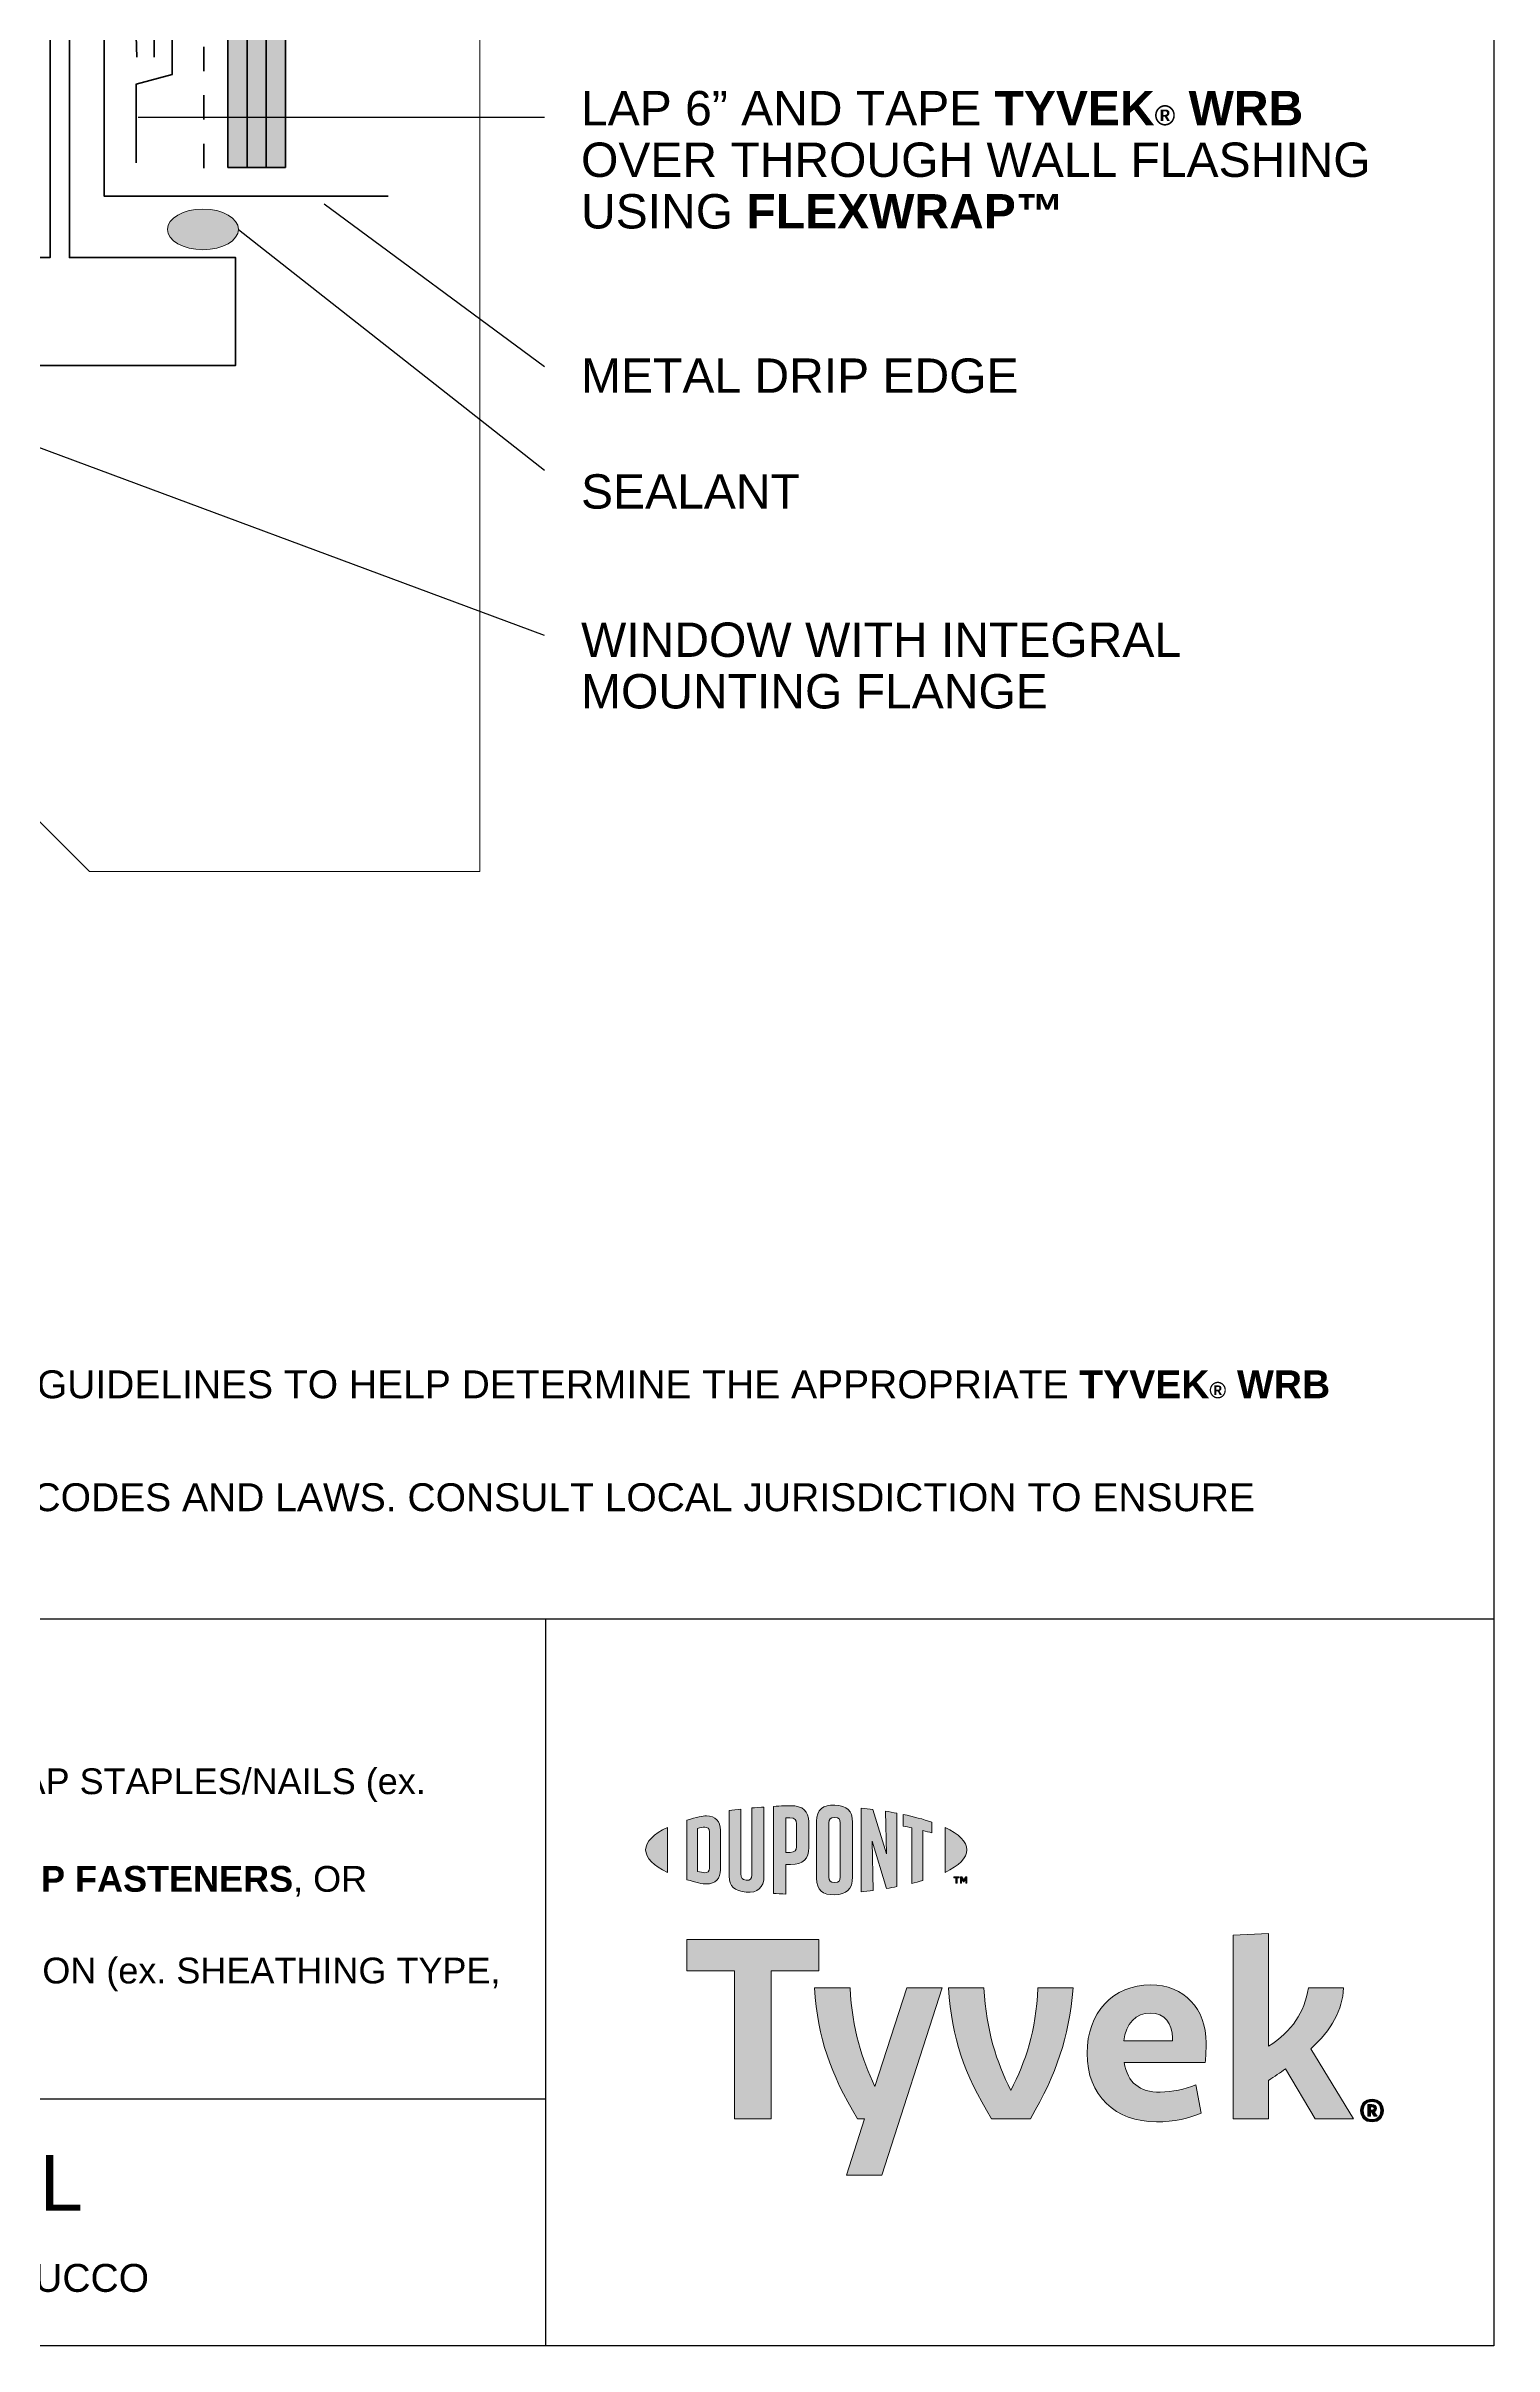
# Model space of a CAD drawing. Extents: x 26 to 585, y -763 to -29.
# Drawn here: x 346.8 to 585.4, y -762.8 to -383.6 of the extents above; entities that cross this region are included whole.
import ezdxf

# ---------------------------------------------------------------- set-up
doc = ezdxf.new("R2010")
doc.units = 0
doc.header["$MEASUREMENT"] = 0
doc.linetypes.add('AI-Linetype-0', pattern=[8, 4, -4])
for name, color, linetype, lineweight in [('background', 7, 'Continuous', 0), ('diagram', 7, 'Continuous', 0), ('lines and arrows', 7, 'Continuous', 0), ('text', 7, 'Continuous', 0)]:
    doc.layers.add(name, color=color, linetype=linetype, lineweight=lineweight)

# ---------------------------------------------------------------- blocks, each defined once
blk = doc.blocks.new('Block_1')
at = {"layer": 'background', "true_color": 0xe11b22, "transparency": 33554687}
h = blk.add_hatch(color=242, dxfattribs=at)
h.dxf.hatch_style = 2
edge = h.paths.add_edge_path()
edge.add_spline(control_points=[(463.1, -685.16), (463.1, -685.73), (462.91, -686.09), (462.2, -686), (461.5, -685.92), (461.32, -685.62), (461.32, -684.95), (461.32, -684.95), (461.32, -674.28), (461.32, -674.28), (460.85, -674.33), (459.82, -674.47), (459.38, -674.53), (459.38, -674.53), (459.38, -685.33), (459.38, -685.33), (459.38, -687.05), (460.22, -687.72), (462.2, -687.95), (464.01, -688.16), (465.12, -687.24), (465.12, -685.33), (465.12, -685.33), (465.12, -673.93), (465.12, -673.93), (464.74, -673.95), (463.5, -674.05), (463.1, -674.09), (463.1, -674.09), (463.1, -685.16), (463.1, -685.16)], knot_values=[0, 0, 0, 0, 1, 1, 1, 2, 2, 2, 3, 3, 3, 4, 4, 4, 5, 5, 5, 6, 6, 6, 7, 7, 7, 8, 8, 8, 9, 9, 9, 10, 10, 10, 10], degree=3, periodic=0)
h = blk.add_hatch(color=242, dxfattribs=at)
h.dxf.hatch_style = 2
edge = h.paths.add_edge_path()
edge.add_spline(control_points=[(470.46, -680.47), (470.46, -681.09), (470.24, -681.4), (469.42, -681.41), (469.42, -681.41), (468.72, -681.41), (468.72, -681.41), (468.72, -681.41), (468.72, -675.74), (468.72, -675.74), (469.03, -675.72), (469.2, -675.72), (469.39, -675.72), (470.27, -675.72), (470.46, -676.05), (470.46, -676.69), (470.46, -676.69), (470.46, -680.47), (470.46, -680.47)], knot_values=[0, 0, 0, 0, 1, 1, 1, 2, 2, 2, 3, 3, 3, 4, 4, 4, 5, 5, 5, 6, 6, 6, 6], degree=3, periodic=0)
edge = h.paths.add_edge_path()
edge.add_spline(control_points=[(469.51, -673.71), (469.15, -673.71), (467.87, -673.76), (466.7, -673.83), (466.7, -673.83), (466.7, -688.19), (466.7, -688.19), (467.1, -688.21), (468.15, -688.27), (468.72, -688.28), (468.72, -688.28), (468.72, -683.4), (468.72, -683.4), (468.72, -683.4), (469.51, -683.4), (469.51, -683.4), (471.62, -683.4), (472.5, -682.45), (472.5, -680.62), (472.5, -680.62), (472.5, -676.39), (472.5, -676.39), (472.5, -674.6), (471.51, -673.71), (469.51, -673.71)], knot_values=[0, 0, 0, 0, 1, 1, 1, 2, 2, 2, 3, 3, 3, 4, 4, 4, 5, 5, 5, 6, 6, 6, 7, 7, 7, 8, 8, 8, 8], degree=3, periodic=0)
h = blk.add_hatch(color=242, dxfattribs=at)
h.dxf.hatch_style = 2
edge = h.paths.add_edge_path()
edge.add_spline(control_points=[(477.67, -685.49), (477.67, -686.06), (477.48, -686.35), (476.77, -686.37), (476.03, -686.39), (475.83, -686.08), (475.83, -685.49), (475.83, -685.49), (475.83, -676.53), (475.83, -676.53), (475.83, -675.95), (476.03, -675.62), (476.77, -675.64), (477.48, -675.66), (477.67, -675.97), (477.67, -676.53), (477.67, -676.53), (477.67, -685.49), (477.67, -685.49)], knot_values=[0, 0, 0, 0, 1, 1, 1, 2, 2, 2, 3, 3, 3, 4, 4, 4, 5, 5, 5, 6, 6, 6, 6], degree=3, periodic=0)
edge = h.paths.add_edge_path()
edge.add_spline(control_points=[(476.77, -673.63), (474.89, -673.54), (473.78, -674.37), (473.78, -676.26), (473.78, -676.26), (473.78, -685.66), (473.78, -685.66), (473.78, -687.65), (474.79, -688.48), (476.77, -688.39), (478.7, -688.31), (479.71, -687.57), (479.71, -685.45), (479.71, -685.45), (479.71, -676.48), (479.71, -676.48), (479.71, -674.45), (478.8, -673.73), (476.77, -673.63)], knot_values=[0, 0, 0, 0, 1, 1, 1, 2, 2, 2, 3, 3, 3, 4, 4, 4, 5, 5, 5, 6, 6, 6, 6], degree=3, periodic=0)
h = blk.add_hatch(color=242, dxfattribs=at)
h.dxf.hatch_style = 2
edge = h.paths.add_edge_path()
edge.add_spline(control_points=[(485.31, -681.63), (485.31, -681.63), (483.07, -674.33), (483.07, -674.33), (482.46, -674.25), (481.73, -674.17), (481.16, -674.12), (481.16, -674.12), (481.16, -687.9), (481.16, -687.9), (481.56, -687.86), (482.57, -687.75), (483.1, -687.68), (483.1, -687.68), (482.94, -679.56), (482.94, -679.56), (482.94, -679.56), (485.31, -687.36), (485.31, -687.36), (485.81, -687.28), (486.55, -687.16), (487.03, -687.06), (487.03, -687.06), (487.03, -674.95), (487.03, -674.95), (486.53, -674.85), (485.61, -674.7), (485.17, -674.63), (485.17, -674.63), (485.31, -681.63), (485.31, -681.63)], knot_values=[0, 0, 0, 0, 1, 1, 1, 2, 2, 2, 3, 3, 3, 4, 4, 4, 5, 5, 5, 6, 6, 6, 7, 7, 7, 8, 8, 8, 9, 9, 9, 10, 10, 10, 10], degree=3, periodic=0)
h = blk.add_hatch(color=242, dxfattribs=at)
h.dxf.hatch_style = 2
edge = h.paths.add_edge_path()
edge.add_spline(control_points=[(445.62, -680.99), (445.62, -682.34), (446.93, -683.61), (449.23, -684.7), (449.23, -684.7), (449.23, -677.3), (449.23, -677.3), (446.93, -678.38), (445.62, -679.64), (445.62, -680.99)], knot_values=[0, 0, 0, 0, 1, 1, 1, 2, 2, 2, 3, 3, 3, 3], degree=3, periodic=0)
h = blk.add_hatch(color=242, dxfattribs=at)
h.dxf.hatch_style = 2
edge = h.paths.add_edge_path()
edge.add_spline(control_points=[(456.13, -684.01), (456.13, -684.58), (455.78, -684.77), (455.38, -684.77), (455.06, -684.77), (454.57, -684.65), (454.17, -684.54), (454.17, -684.54), (454.17, -677.47), (454.17, -677.47), (454.57, -677.36), (455.06, -677.25), (455.38, -677.25), (455.78, -677.25), (456.13, -677.44), (456.13, -678.01), (456.13, -678.01), (456.13, -684.01), (456.13, -684.01)], knot_values=[0, 0, 0, 0, 1, 1, 1, 2, 2, 2, 3, 3, 3, 4, 4, 4, 5, 5, 5, 6, 6, 6, 6], degree=3, periodic=0)
edge = h.paths.add_edge_path()
edge.add_spline(control_points=[(455.64, -675.4), (455, -675.4), (454.08, -675.59), (452.41, -676.11), (452.41, -676.11), (452.41, -685.91), (452.41, -685.91), (453.88, -686.36), (455, -686.62), (455.64, -686.62), (457.12, -686.62), (457.95, -685.71), (457.95, -684.26), (457.95, -684.26), (457.95, -677.75), (457.95, -677.75), (457.95, -676.3), (457.12, -675.4), (455.64, -675.4)], knot_values=[0, 0, 0, 0, 1, 1, 1, 2, 2, 2, 3, 3, 3, 4, 4, 4, 5, 5, 5, 6, 6, 6, 6], degree=3, periodic=0)
h = blk.add_hatch(color=242, dxfattribs=at)
h.dxf.hatch_style = 2
edge = h.paths.add_edge_path()
edge.add_spline(control_points=[(488.03, -677.07), (488.53, -677.16), (489.02, -677.26), (489.5, -677.36), (489.5, -677.36), (489.5, -686.53), (489.5, -686.53), (489.94, -686.43), (490.76, -686.21), (491.31, -686.05), (491.31, -686.05), (491.31, -677.8), (491.31, -677.8), (491.83, -677.93), (492.33, -678.07), (492.78, -678.2), (492.78, -678.2), (492.78, -676.43), (492.78, -676.43), (491.35, -675.93), (489.82, -675.53), (488.03, -675.15), (488.03, -675.15), (488.03, -677.07), (488.03, -677.07)], knot_values=[0, 0, 0, 0, 1, 1, 1, 2, 2, 2, 3, 3, 3, 4, 4, 4, 5, 5, 5, 6, 6, 6, 7, 7, 7, 8, 8, 8, 8], degree=3, periodic=0)
h = blk.add_hatch(color=242, dxfattribs=at)
h.dxf.hatch_style = 2
edge = h.paths.add_edge_path()
edge.add_spline(control_points=[(498.56, -680.99), (498.56, -682.35), (497.25, -683.61), (494.95, -684.7), (494.95, -684.7), (494.95, -677.3), (494.95, -677.3), (497.25, -678.38), (498.56, -679.64), (498.56, -680.99)], knot_values=[0, 0, 0, 0, 1, 1, 1, 2, 2, 2, 3, 3, 3, 3], degree=3, periodic=0)
h = blk.add_hatch(color=242, dxfattribs=at)
h.dxf.hatch_style = 2
edge = h.paths.add_edge_path()
edge.add_spline(control_points=[(497.49, -685.44), (497.49, -685.44), (497.71, -685.44), (497.71, -685.44), (497.71, -685.44), (498.03, -685.95), (498.03, -685.95), (498.03, -685.95), (498.35, -685.44), (498.35, -685.44), (498.35, -685.44), (498.56, -685.44), (498.56, -685.44), (498.56, -685.44), (498.56, -686.51), (498.56, -686.51), (498.56, -686.51), (498.37, -686.51), (498.37, -686.51), (498.37, -686.51), (498.37, -685.75), (498.37, -685.75), (498.37, -685.75), (498.04, -686.26), (498.04, -686.26), (498.04, -686.26), (498.02, -686.26), (498.02, -686.26), (498.02, -686.26), (497.69, -685.75), (497.69, -685.75), (497.69, -685.75), (497.69, -686.51), (497.69, -686.51), (497.69, -686.51), (497.49, -686.51), (497.49, -686.51), (497.49, -686.51), (497.49, -685.44), (497.49, -685.44)], knot_values=[0, 0, 0, 0, 1, 1, 1, 2, 2, 2, 3, 3, 3, 4, 4, 4, 5, 5, 5, 6, 6, 6, 7, 7, 7, 8, 8, 8, 9, 9, 9, 10, 10, 10, 11, 11, 11, 12, 12, 12, 13, 13, 13, 13], degree=3, periodic=0)
edge = h.paths.add_edge_path()
edge.add_spline(control_points=[(496.73, -685.63), (496.73, -685.63), (496.4, -685.63), (496.4, -685.63), (496.4, -685.63), (496.4, -685.44), (496.4, -685.44), (496.4, -685.44), (497.26, -685.44), (497.26, -685.44), (497.26, -685.44), (497.26, -685.63), (497.26, -685.63), (497.26, -685.63), (496.93, -685.63), (496.93, -685.63), (496.93, -685.63), (496.93, -686.51), (496.93, -686.51), (496.93, -686.51), (496.73, -686.51), (496.73, -686.51), (496.73, -686.51), (496.73, -685.63), (496.73, -685.63)], knot_values=[0, 0, 0, 0, 1, 1, 1, 2, 2, 2, 3, 3, 3, 4, 4, 4, 5, 5, 5, 6, 6, 6, 7, 7, 7, 8, 8, 8, 8], degree=3, periodic=0)
at = {"layer": 'background'}
for points, knots in [([(463.1, -685.16), (463.1, -685.73), (462.91, -686.09), (462.2, -686), (461.5, -685.92), (461.32, -685.62), (461.32, -684.95), (461.32, -684.95), (461.32, -674.28), (461.32, -674.28), (460.85, -674.33), (459.82, -674.47), (459.38, -674.53), (459.38, -674.53), (459.38, -685.33), (459.38, -685.33), (459.38, -687.05), (460.22, -687.72), (462.2, -687.95), (464.01, -688.16), (465.12, -687.24), (465.12, -685.33), (465.12, -685.33), (465.12, -673.93), (465.12, -673.93), (464.74, -673.95), (463.5, -674.05), (463.1, -674.09), (463.1, -674.09), (463.1, -685.16), (463.1, -685.16)], [0, 0, 0, 0, 1, 1, 1, 2, 2, 2, 3, 3, 3, 4, 4, 4, 5, 5, 5, 6, 6, 6, 7, 7, 7, 8, 8, 8, 9, 9, 9, 10, 10, 10, 10]), ([(469.51, -673.71), (469.15, -673.71), (467.87, -673.76), (466.7, -673.83), (466.7, -673.83), (466.7, -688.19), (466.7, -688.19), (467.1, -688.21), (468.15, -688.27), (468.72, -688.28), (468.72, -688.28), (468.72, -683.4), (468.72, -683.4), (468.72, -683.4), (469.51, -683.4), (469.51, -683.4), (471.62, -683.4), (472.5, -682.45), (472.5, -680.62), (472.5, -680.62), (472.5, -676.39), (472.5, -676.39), (472.5, -674.6), (471.51, -673.71), (469.51, -673.71)], [0, 0, 0, 0, 1, 1, 1, 2, 2, 2, 3, 3, 3, 4, 4, 4, 5, 5, 5, 6, 6, 6, 7, 7, 7, 8, 8, 8, 8]), ([(476.77, -673.63), (474.89, -673.54), (473.78, -674.37), (473.78, -676.26), (473.78, -676.26), (473.78, -685.66), (473.78, -685.66), (473.78, -687.65), (474.79, -688.48), (476.77, -688.39), (478.7, -688.31), (479.71, -687.57), (479.71, -685.45), (479.71, -685.45), (479.71, -676.48), (479.71, -676.48), (479.71, -674.45), (478.8, -673.73), (476.77, -673.63)], [0, 0, 0, 0, 1, 1, 1, 2, 2, 2, 3, 3, 3, 4, 4, 4, 5, 5, 5, 6, 6, 6, 6]), ([(485.31, -681.63), (485.31, -681.63), (483.07, -674.33), (483.07, -674.33), (482.46, -674.25), (481.73, -674.17), (481.16, -674.12), (481.16, -674.12), (481.16, -687.9), (481.16, -687.9), (481.56, -687.86), (482.57, -687.75), (483.1, -687.68), (483.1, -687.68), (482.94, -679.56), (482.94, -679.56), (482.94, -679.56), (485.31, -687.36), (485.31, -687.36), (485.81, -687.28), (486.55, -687.16), (487.03, -687.06), (487.03, -687.06), (487.03, -674.95), (487.03, -674.95), (486.53, -674.85), (485.61, -674.7), (485.17, -674.63), (485.17, -674.63), (485.31, -681.63), (485.31, -681.63)], [0, 0, 0, 0, 1, 1, 1, 2, 2, 2, 3, 3, 3, 4, 4, 4, 5, 5, 5, 6, 6, 6, 7, 7, 7, 8, 8, 8, 9, 9, 9, 10, 10, 10, 10]), ([(445.62, -680.99), (445.62, -682.34), (446.93, -683.61), (449.23, -684.7), (449.23, -684.7), (449.23, -677.3), (449.23, -677.3), (446.93, -678.38), (445.62, -679.64), (445.62, -680.99)], [0, 0, 0, 0, 1, 1, 1, 2, 2, 2, 3, 3, 3, 3]), ([(455.64, -675.4), (455, -675.4), (454.08, -675.59), (452.41, -676.11), (452.41, -676.11), (452.41, -685.91), (452.41, -685.91), (453.88, -686.36), (455, -686.62), (455.64, -686.62), (457.12, -686.62), (457.95, -685.71), (457.95, -684.26), (457.95, -684.26), (457.95, -677.75), (457.95, -677.75), (457.95, -676.3), (457.12, -675.4), (455.64, -675.4)], [0, 0, 0, 0, 1, 1, 1, 2, 2, 2, 3, 3, 3, 4, 4, 4, 5, 5, 5, 6, 6, 6, 6]), ([(456.13, -684.01), (456.13, -684.58), (455.78, -684.77), (455.38, -684.77), (455.06, -684.77), (454.57, -684.65), (454.17, -684.54), (454.17, -684.54), (454.17, -677.47), (454.17, -677.47), (454.57, -677.36), (455.06, -677.25), (455.38, -677.25), (455.78, -677.25), (456.13, -677.44), (456.13, -678.01), (456.13, -678.01), (456.13, -684.01), (456.13, -684.01)], [0, 0, 0, 0, 1, 1, 1, 2, 2, 2, 3, 3, 3, 4, 4, 4, 5, 5, 5, 6, 6, 6, 6]), ([(470.46, -680.47), (470.46, -681.09), (470.24, -681.4), (469.42, -681.41), (469.42, -681.41), (468.72, -681.41), (468.72, -681.41), (468.72, -681.41), (468.72, -675.74), (468.72, -675.74), (469.03, -675.72), (469.2, -675.72), (469.39, -675.72), (470.27, -675.72), (470.46, -676.05), (470.46, -676.69), (470.46, -676.69), (470.46, -680.47), (470.46, -680.47)], [0, 0, 0, 0, 1, 1, 1, 2, 2, 2, 3, 3, 3, 4, 4, 4, 5, 5, 5, 6, 6, 6, 6]), ([(477.67, -685.49), (477.67, -686.06), (477.48, -686.35), (476.77, -686.37), (476.03, -686.39), (475.83, -686.08), (475.83, -685.49), (475.83, -685.49), (475.83, -676.53), (475.83, -676.53), (475.83, -675.95), (476.03, -675.62), (476.77, -675.64), (477.48, -675.66), (477.67, -675.97), (477.67, -676.53), (477.67, -676.53), (477.67, -685.49), (477.67, -685.49)], [0, 0, 0, 0, 1, 1, 1, 2, 2, 2, 3, 3, 3, 4, 4, 4, 5, 5, 5, 6, 6, 6, 6]), ([(488.03, -677.07), (488.53, -677.16), (489.02, -677.26), (489.5, -677.36), (489.5, -677.36), (489.5, -686.53), (489.5, -686.53), (489.94, -686.43), (490.76, -686.21), (491.31, -686.05), (491.31, -686.05), (491.31, -677.8), (491.31, -677.8), (491.83, -677.93), (492.33, -678.07), (492.78, -678.2), (492.78, -678.2), (492.78, -676.43), (492.78, -676.43), (491.35, -675.93), (489.82, -675.53), (488.03, -675.15), (488.03, -675.15), (488.03, -677.07), (488.03, -677.07)], [0, 0, 0, 0, 1, 1, 1, 2, 2, 2, 3, 3, 3, 4, 4, 4, 5, 5, 5, 6, 6, 6, 7, 7, 7, 8, 8, 8, 8]), ([(498.56, -680.99), (498.56, -682.35), (497.25, -683.61), (494.95, -684.7), (494.95, -684.7), (494.95, -677.3), (494.95, -677.3), (497.25, -678.38), (498.56, -679.64), (498.56, -680.99)], [0, 0, 0, 0, 1, 1, 1, 2, 2, 2, 3, 3, 3, 3]), ([(496.73, -685.63), (496.73, -685.63), (496.4, -685.63), (496.4, -685.63), (496.4, -685.63), (496.4, -685.44), (496.4, -685.44), (496.4, -685.44), (497.26, -685.44), (497.26, -685.44), (497.26, -685.44), (497.26, -685.63), (497.26, -685.63), (497.26, -685.63), (496.93, -685.63), (496.93, -685.63), (496.93, -685.63), (496.93, -686.51), (496.93, -686.51), (496.93, -686.51), (496.73, -686.51), (496.73, -686.51), (496.73, -686.51), (496.73, -685.63), (496.73, -685.63)], [0, 0, 0, 0, 1, 1, 1, 2, 2, 2, 3, 3, 3, 4, 4, 4, 5, 5, 5, 6, 6, 6, 7, 7, 7, 8, 8, 8, 8]), ([(497.49, -685.44), (497.49, -685.44), (497.71, -685.44), (497.71, -685.44), (497.71, -685.44), (498.03, -685.95), (498.03, -685.95), (498.03, -685.95), (498.35, -685.44), (498.35, -685.44), (498.35, -685.44), (498.56, -685.44), (498.56, -685.44), (498.56, -685.44), (498.56, -686.51), (498.56, -686.51), (498.56, -686.51), (498.37, -686.51), (498.37, -686.51), (498.37, -686.51), (498.37, -685.75), (498.37, -685.75), (498.37, -685.75), (498.04, -686.26), (498.04, -686.26), (498.04, -686.26), (498.02, -686.26), (498.02, -686.26), (498.02, -686.26), (497.69, -685.75), (497.69, -685.75), (497.69, -685.75), (497.69, -686.51), (497.69, -686.51), (497.69, -686.51), (497.49, -686.51), (497.49, -686.51), (497.49, -686.51), (497.49, -685.44), (497.49, -685.44)], [0, 0, 0, 0, 1, 1, 1, 2, 2, 2, 3, 3, 3, 4, 4, 4, 5, 5, 5, 6, 6, 6, 7, 7, 7, 8, 8, 8, 9, 9, 9, 10, 10, 10, 11, 11, 11, 12, 12, 12, 13, 13, 13, 13])]:
    blk.add_open_spline(points, degree=3, knots=knots, dxfattribs=at)
blk = doc.blocks.new('Block_5')
at = {"layer": 'background', "true_color": 0x17477e, "transparency": 33554687}
h = blk.add_hatch(color=156, dxfattribs=at)
h.dxf.hatch_style = 2
h.paths.add_polyline_path([(474.14, -695.78), (452.41, -695.78), (452.41, -700.93), (460.25, -700.93), (460.25, -725.32), (466.29, -725.32), (466.29, -700.93), (474.14, -700.93)])
h = blk.add_hatch(color=156, dxfattribs=at)
h.dxf.hatch_style = 2
edge = h.paths.add_edge_path()
edge.add_spline(control_points=[(555.25, -713.8), (555.25, -713.8), (562.26, -725.32), (562.26, -725.32), (562.26, -725.32), (555.93, -725.32), (555.93, -725.32), (555.93, -725.32), (551.08, -717.09), (551.08, -717.09), (550.19, -717.73), (549.26, -718.36), (548.25, -718.99), (548.25, -718.99), (548.25, -725.32), (548.25, -725.32), (548.25, -725.32), (542.42, -725.32), (542.42, -725.32), (542.42, -725.32), (542.42, -695.06), (542.42, -695.06), (542.42, -695.06), (548.25, -694.77), (548.25, -694.77), (548.25, -694.77), (548.25, -713.38), (548.25, -713.38), (552.21, -710.81), (554.16, -707.85), (554.83, -703.76), (554.83, -703.76), (560.61, -703.76), (560.61, -703.76), (560.49, -707.39), (558.63, -710.64), (555.25, -713.8)], knot_values=[0, 0, 0, 0, 1, 1, 1, 2, 2, 2, 3, 3, 3, 4, 4, 4, 5, 5, 5, 6, 6, 6, 7, 7, 7, 8, 8, 8, 9, 9, 9, 10, 10, 10, 11, 11, 11, 12, 12, 12, 12], degree=3, periodic=0)
h = blk.add_hatch(color=156, dxfattribs=at)
h.dxf.hatch_style = 2
edge = h.paths.add_edge_path()
edge.add_spline(control_points=[(510.27, -703.76), (509.89, -710.97), (508.28, -715.87), (505.79, -720.64), (503.39, -715.87), (501.83, -710.97), (501.36, -703.76), (501.36, -703.76), (495.5, -703.76), (495.5, -703.76), (496.13, -712.24), (498.03, -717.68), (502.59, -725.32), (502.59, -725.32), (509.04, -725.32), (509.04, -725.32), (513.43, -717.68), (515.25, -712.24), (516.09, -703.76), (516.09, -703.76), (510.27, -703.76), (510.27, -703.76)], knot_values=[0, 0, 0, 0, 1, 1, 1, 2, 2, 2, 3, 3, 3, 4, 4, 4, 5, 5, 5, 6, 6, 6, 7, 7, 7, 7], degree=3, periodic=0)
h = blk.add_hatch(color=156, dxfattribs=at)
h.dxf.hatch_style = 2
edge = h.paths.add_edge_path()
edge.add_spline(control_points=[(524.4, -712.49), (524.4, -712.49), (532.42, -712.49), (532.42, -712.49), (532.42, -712.49), (532.42, -711.99), (532.42, -711.99), (532.42, -709.62), (531.16, -707.89), (528.83, -707.89), (526.39, -707.89), (524.78, -709.62), (524.4, -712.49)], knot_values=[0, 0, 0, 0, 1, 1, 1, 2, 2, 2, 3, 3, 3, 4, 4, 4, 4], degree=3, periodic=0)
edge = h.paths.add_edge_path()
edge.add_spline(control_points=[(537.19, -724.39), (535.33, -725.24), (532.59, -725.83), (529.81, -725.83), (523.01, -725.83), (518.37, -721.52), (518.37, -714.52), (518.37, -707.81), (522.63, -703.25), (528.83, -703.25), (534.36, -703.25), (537.99, -707.18), (537.99, -712.83), (537.99, -714.1), (537.91, -715.19), (537.82, -716.04), (537.82, -716.04), (524.49, -716.04), (524.49, -716.04), (525.04, -719.41), (527.02, -720.93), (530.4, -720.93), (532.46, -720.93), (534.45, -720.47), (536.26, -719.71), (536.26, -719.71), (537.19, -724.39), (537.19, -724.39)], knot_values=[0, 0, 0, 0, 1, 1, 1, 2, 2, 2, 3, 3, 3, 4, 4, 4, 5, 5, 5, 6, 6, 6, 7, 7, 7, 8, 8, 8, 9, 9, 9, 9], degree=3, periodic=0)
at = {"layer": 'background'}
blk.add_lwpolyline([(474.14, -695.78), (452.41, -695.78), (452.41, -700.93), (460.25, -700.93), (460.25, -725.32), (466.29, -725.32), (466.29, -700.93), (474.14, -700.93)], close=True, dxfattribs=at)
for points, knots in [([(555.25, -713.8), (555.25, -713.8), (562.26, -725.32), (562.26, -725.32), (562.26, -725.32), (555.93, -725.32), (555.93, -725.32), (555.93, -725.32), (551.08, -717.09), (551.08, -717.09), (550.19, -717.73), (549.26, -718.36), (548.25, -718.99), (548.25, -718.99), (548.25, -725.32), (548.25, -725.32), (548.25, -725.32), (542.42, -725.32), (542.42, -725.32), (542.42, -725.32), (542.42, -695.06), (542.42, -695.06), (542.42, -695.06), (548.25, -694.77), (548.25, -694.77), (548.25, -694.77), (548.25, -713.38), (548.25, -713.38), (552.21, -710.81), (554.16, -707.85), (554.83, -703.76), (554.83, -703.76), (560.61, -703.76), (560.61, -703.76), (560.49, -707.39), (558.63, -710.64), (555.25, -713.8)], [0, 0, 0, 0, 1, 1, 1, 2, 2, 2, 3, 3, 3, 4, 4, 4, 5, 5, 5, 6, 6, 6, 7, 7, 7, 8, 8, 8, 9, 9, 9, 10, 10, 10, 11, 11, 11, 12, 12, 12, 12]), ([(510.27, -703.76), (509.89, -710.97), (508.28, -715.87), (505.79, -720.64), (503.39, -715.87), (501.83, -710.97), (501.36, -703.76), (501.36, -703.76), (495.5, -703.76), (495.5, -703.76), (496.13, -712.24), (498.03, -717.68), (502.59, -725.32), (502.59, -725.32), (509.04, -725.32), (509.04, -725.32), (513.43, -717.68), (515.25, -712.24), (516.09, -703.76), (516.09, -703.76), (510.27, -703.76), (510.27, -703.76)], [0, 0, 0, 0, 1, 1, 1, 2, 2, 2, 3, 3, 3, 4, 4, 4, 5, 5, 5, 6, 6, 6, 7, 7, 7, 7]), ([(537.19, -724.39), (535.33, -725.24), (532.59, -725.83), (529.81, -725.83), (523.01, -725.83), (518.37, -721.52), (518.37, -714.52), (518.37, -707.81), (522.63, -703.25), (528.83, -703.25), (534.36, -703.25), (537.99, -707.18), (537.99, -712.83), (537.99, -714.1), (537.91, -715.19), (537.82, -716.04), (537.82, -716.04), (524.49, -716.04), (524.49, -716.04), (525.04, -719.41), (527.02, -720.93), (530.4, -720.93), (532.46, -720.93), (534.45, -720.47), (536.26, -719.71), (536.26, -719.71), (537.19, -724.39), (537.19, -724.39)], [0, 0, 0, 0, 1, 1, 1, 2, 2, 2, 3, 3, 3, 4, 4, 4, 5, 5, 5, 6, 6, 6, 7, 7, 7, 8, 8, 8, 9, 9, 9, 9]), ([(524.4, -712.49), (524.4, -712.49), (532.42, -712.49), (532.42, -712.49), (532.42, -712.49), (532.42, -711.99), (532.42, -711.99), (532.42, -709.62), (531.16, -707.89), (528.83, -707.89), (526.39, -707.89), (524.78, -709.62), (524.4, -712.49)], [0, 0, 0, 0, 1, 1, 1, 2, 2, 2, 3, 3, 3, 4, 4, 4, 4])]:
    blk.add_open_spline(points, degree=3, knots=knots, dxfattribs=at)
blk = doc.blocks.new('Block_4')
at = {"layer": 'background', "true_color": 0x17477e, "transparency": 33554687}
h = blk.add_hatch(color=156, dxfattribs=at)
h.dxf.hatch_style = 2
edge = h.paths.add_edge_path()
edge.add_spline(control_points=[(488.64, -703.76), (488.64, -703.76), (483.41, -719.99), (483.41, -719.99), (481.19, -715.42), (479.74, -710.65), (479.3, -703.76), (479.3, -703.76), (473.43, -703.76), (473.43, -703.76), (474.07, -712.24), (475.97, -717.68), (480.52, -725.32), (480.52, -725.32), (481.7, -725.32), (481.7, -725.32), (481.7, -725.32), (478.71, -734.6), (478.71, -734.6), (478.71, -734.6), (484.53, -734.6), (484.53, -734.6), (484.53, -734.6), (494.46, -703.76), (494.46, -703.76), (494.46, -703.76), (488.64, -703.76), (488.64, -703.76)], knot_values=[0, 0, 0, 0, 1, 1, 1, 2, 2, 2, 3, 3, 3, 4, 4, 4, 5, 5, 5, 6, 6, 6, 7, 7, 7, 8, 8, 8, 9, 9, 9, 9], degree=3, periodic=0)
at = {"layer": 'background'}
blk.add_open_spline([(488.64, -703.76), (488.64, -703.76), (483.41, -719.99), (483.41, -719.99), (481.19, -715.42), (479.74, -710.65), (479.3, -703.76), (479.3, -703.76), (473.43, -703.76), (473.43, -703.76), (474.07, -712.24), (475.97, -717.68), (480.52, -725.32), (480.52, -725.32), (481.7, -725.32), (481.7, -725.32), (481.7, -725.32), (478.71, -734.6), (478.71, -734.6), (478.71, -734.6), (484.53, -734.6), (484.53, -734.6), (484.53, -734.6), (494.46, -703.76), (494.46, -703.76), (494.46, -703.76), (488.64, -703.76), (488.64, -703.76)], degree=3, knots=[0, 0, 0, 0, 1, 1, 1, 2, 2, 2, 3, 3, 3, 4, 4, 4, 5, 5, 5, 6, 6, 6, 7, 7, 7, 8, 8, 8, 9, 9, 9, 9], dxfattribs=at)
blk.add_blockref('Block_5', (0, 0), dxfattribs=at)
blk = doc.blocks.new('Block_6')
at = {"layer": 'background', "true_color": 0x17477e, "transparency": 33554687}
h = blk.add_hatch(color=156, dxfattribs=at)
h.dxf.hatch_style = 2
edge = h.paths.add_edge_path()
edge.add_spline(control_points=[(565.05, -723.33), (565.05, -723.33), (565.05, -723.89), (565.05, -723.89), (565.05, -723.89), (565.29, -723.89), (565.29, -723.89), (565.53, -723.89), (565.65, -723.82), (565.65, -723.61), (565.65, -723.4), (565.53, -723.33), (565.29, -723.33), (565.29, -723.33), (565.05, -723.33), (565.05, -723.33)], knot_values=[0, 0, 0, 0, 1, 1, 1, 2, 2, 2, 3, 3, 3, 4, 4, 4, 5, 5, 5, 5], degree=3, periodic=0)
edge = h.paths.add_edge_path()
edge.add_spline(control_points=[(564.64, -722.98), (564.64, -722.98), (565.29, -722.98), (565.29, -722.98), (565.8, -722.98), (566.05, -723.22), (566.05, -723.61), (566.05, -723.88), (565.93, -724.07), (565.68, -724.17), (565.81, -724.41), (565.97, -724.64), (566.18, -724.89), (566.18, -724.89), (565.69, -724.89), (565.69, -724.89), (565.51, -724.67), (565.38, -724.46), (565.27, -724.23), (565.27, -724.23), (565.05, -724.23), (565.05, -724.23), (565.05, -724.23), (565.05, -724.89), (565.05, -724.89), (565.05, -724.89), (564.64, -724.89), (564.64, -724.89), (564.64, -724.89), (564.64, -722.98), (564.64, -722.98)], knot_values=[0, 0, 0, 0, 1, 1, 1, 2, 2, 2, 3, 3, 3, 4, 4, 4, 5, 5, 5, 6, 6, 6, 7, 7, 7, 8, 8, 8, 9, 9, 9, 10, 10, 10, 10], degree=3, periodic=0)
edge = h.paths.add_edge_path()
edge.add_spline(control_points=[(565.32, -722.49), (564.4, -722.49), (563.88, -723.02), (563.88, -723.97), (563.88, -724.93), (564.4, -725.45), (565.32, -725.45), (566.23, -725.45), (566.76, -724.93), (566.76, -723.97), (566.76, -723.02), (566.23, -722.49), (565.32, -722.49)], knot_values=[0, 0, 0, 0, 1, 1, 1, 2, 2, 2, 3, 3, 3, 4, 4, 4, 4], degree=3, periodic=0)
edge = h.paths.add_edge_path()
edge.add_spline(control_points=[(565.32, -722.11), (566.45, -722.11), (567.2, -722.83), (567.2, -723.97), (567.2, -725.11), (566.44, -725.83), (565.32, -725.83), (564.17, -725.83), (563.44, -725.11), (563.44, -723.97), (563.44, -722.83), (564.18, -722.11), (565.32, -722.11)], knot_values=[0, 0, 0, 0, 1, 1, 1, 2, 2, 2, 3, 3, 3, 4, 4, 4, 4], degree=3, periodic=0)
at = {"layer": 'background'}
for points, knots in [([(565.32, -722.11), (566.45, -722.11), (567.2, -722.83), (567.2, -723.97), (567.2, -725.11), (566.44, -725.83), (565.32, -725.83), (564.17, -725.83), (563.44, -725.11), (563.44, -723.97), (563.44, -722.83), (564.18, -722.11), (565.32, -722.11)], [0, 0, 0, 0, 1, 1, 1, 2, 2, 2, 3, 3, 3, 4, 4, 4, 4]), ([(565.32, -722.49), (564.4, -722.49), (563.88, -723.02), (563.88, -723.97), (563.88, -724.93), (564.4, -725.45), (565.32, -725.45), (566.23, -725.45), (566.76, -724.93), (566.76, -723.97), (566.76, -723.02), (566.23, -722.49), (565.32, -722.49)], [0, 0, 0, 0, 1, 1, 1, 2, 2, 2, 3, 3, 3, 4, 4, 4, 4]), ([(564.64, -722.98), (564.64, -722.98), (565.29, -722.98), (565.29, -722.98), (565.8, -722.98), (566.05, -723.22), (566.05, -723.61), (566.05, -723.88), (565.93, -724.07), (565.68, -724.17), (565.81, -724.41), (565.97, -724.64), (566.18, -724.89), (566.18, -724.89), (565.69, -724.89), (565.69, -724.89), (565.51, -724.67), (565.38, -724.46), (565.27, -724.23), (565.27, -724.23), (565.05, -724.23), (565.05, -724.23), (565.05, -724.23), (565.05, -724.89), (565.05, -724.89), (565.05, -724.89), (564.64, -724.89), (564.64, -724.89), (564.64, -724.89), (564.64, -722.98), (564.64, -722.98)], [0, 0, 0, 0, 1, 1, 1, 2, 2, 2, 3, 3, 3, 4, 4, 4, 5, 5, 5, 6, 6, 6, 7, 7, 7, 8, 8, 8, 9, 9, 9, 10, 10, 10, 10]), ([(565.05, -723.33), (565.05, -723.33), (565.05, -723.89), (565.05, -723.89), (565.05, -723.89), (565.29, -723.89), (565.29, -723.89), (565.53, -723.89), (565.65, -723.82), (565.65, -723.61), (565.65, -723.4), (565.53, -723.33), (565.29, -723.33), (565.29, -723.33), (565.05, -723.33), (565.05, -723.33)], [0, 0, 0, 0, 1, 1, 1, 2, 2, 2, 3, 3, 3, 4, 4, 4, 5, 5, 5, 5])]:
    blk.add_open_spline(points, degree=3, knots=knots, dxfattribs=at)
blk = doc.blocks.new('Block_3')
at = {"layer": 'background'}
for name in ['Block_4', 'Block_6']:
    blk.add_blockref(name, (0, 0), dxfattribs=at)
blk = doc.blocks.new('Block_2')
at = {"layer": 'background'}
blk.add_blockref('Block_3', (0, 0), dxfattribs=at)
blk = doc.blocks.new('Block_0')
at = {"layer": 'background'}
for name in ['Block_1', 'Block_2']:
    blk.add_blockref(name, (0, 0), dxfattribs=at)
blk = doc.blocks.new('Block_7')
at = {"layer": 'background', "color": 250, "lineweight": 25, "true_color": 0x231f20}
for p, q in [((26.46, -642.9), (585.42, -642.9)), ((429.12, -642.9), (429.12, -762.78)), ((26.46, -722.04), (429.12, -722.04))]:
    blk.add_line(p, q, dxfattribs=at)
blk.add_lwpolyline([(585.42, -762.78), (26.46, -762.78), (26.46, -29.1), (585.42, -29.1)], close=True, dxfattribs=at)
blk = doc.blocks.new('Block_9')
at = {"layer": 'diagram', "color": 250, "lineweight": 35, "true_color": 0x231f20}
blk.add_lwpolyline([(209.09, -432.95), (282.39, -432.95), (282.39, -441.31), (292.65, -441.31), (292.65, -454.22), (307.08, -454.22), (307.08, -436.29), (378.05, -436.29), (378.05, -418.52), (350.65, -418.52), (350.65, -378.51), (347.46, -378.51), (347.46, -418.52), (209.09, -418.52)], close=True, dxfattribs=at)
at = {"layer": 'diagram', "color": 18, "lineweight": 25, "true_color": 0x000000}
blk.add_lwpolyline([(209.61, -418.52)], dxfattribs=at)
blk = doc.blocks.new('Block_8')
at = {"layer": 'diagram', "true_color": 0xa97c50, "transparency": 33554687}
h = blk.add_hatch(color=45, dxfattribs=at)
h.dxf.hatch_style = 2
h.paths.add_polyline_path([(379.94, -403.66), (379.94, -78.57), (376.77, -78.57), (376.77, -403.66)])
at = {"layer": 'diagram', "true_color": 0xa7a9ac, "transparency": 33554687}
h = blk.add_hatch(color=253, dxfattribs=at)
h.dxf.hatch_style = 2
h.paths.add_polyline_path([(383.1, -403.66), (383.1, -78.57), (379.94, -78.57), (379.94, -403.66)])
at = {"layer": 'diagram', "true_color": 0x7a91a5, "transparency": 33554687}
h = blk.add_hatch(color=252, dxfattribs=at)
h.dxf.hatch_style = 2
h.paths.add_polyline_path([(386.27, -403.66), (386.27, -78.57), (383.1, -78.57), (383.1, -403.66)])
at = {"layer": 'diagram', "true_color": 0xfaaf43, "transparency": 33554687}
h = blk.add_hatch(color=43, dxfattribs=at)
h.dxf.hatch_style = 2
edge = h.paths.add_edge_path()
edge.add_ellipse((372.66, -413.87), major_axis=(5.85, 0), ratio=0.572917, start_angle=0, end_angle=360)
at = {"layer": 'diagram', "color": 250, "linetype": 'AI-Linetype-0', "lineweight": 70, "true_color": 0x231f20}
blk.add_line((372.81, -79.77), (372.81, -404.85), dxfattribs=at)
at = {"layer": 'diagram', "color": 250, "lineweight": 35, "true_color": 0x231f20}
for points in [[(379.94, -403.66), (379.94, -78.57), (376.77, -78.57), (376.77, -403.66)], [(383.1, -403.66), (383.1, -78.57), (379.94, -78.57), (379.94, -403.66)], [(386.27, -403.66), (386.27, -78.57), (383.1, -78.57), (383.1, -403.66)]]:
    blk.add_lwpolyline(points, close=True, dxfattribs=at)
at = {"layer": 'diagram', "color": 165, "lineweight": 70, "true_color": 0x405ba8}
blk.add_lwpolyline([(350.49, -117.44), (351.08, -368.55), (364.6, -374.75), (364.6, -385.5)], dxfattribs=at)
at = {"layer": 'diagram'}
blk.add_lwpolyline([(418.31, -519.73), (353.98, -519.73), (340.34, -506.09), (310.71, -533.81), (297.53, -519.73), (185.21, -519.73), (185.21, -132.45), (297.53, -132.45), (310.71, -146.53), (340.34, -118.81), (353.98, -132.45), (418.31, -132.45)], close=True, dxfattribs=at)
at = {"layer": 'diagram', "color": 143, "lineweight": 70, "true_color": 0x40bbec}
blk.add_lwpolyline([(347.82, -361.29), (348.08, -371.04), (361.48, -376.86), (361.74, -385.49)], dxfattribs=at)
at = {"layer": 'diagram', "color": 240, "lineweight": 70, "true_color": 0xef3742}
blk.add_lwpolyline([(367.61, -378.41), (367.61, -388.31), (361.66, -389.92), (361.66, -402.88)], dxfattribs=at)
at = {"layer": 'diagram', "color": 7, "lineweight": 70, "true_color": 0xffffff}
blk.add_lwpolyline([(356.38, -379.86), (356.38, -408.39), (403.2, -408.39)], dxfattribs=at)
at = {"layer": 'diagram', "color": 250, "lineweight": 140, "true_color": 0x231f20}
blk.add_lwpolyline([(356.38, -380.61), (356.38, -408.39), (402.45, -408.39)], dxfattribs=at)
at = {"layer": 'diagram'}
blk.add_ellipse((372.66, -413.87), major_axis=(5.85, 0), ratio=0.572917, dxfattribs=at)
blk.add_blockref('Block_9', (0, 0), dxfattribs=at)

msp = doc.modelspace()

# ---------------------------------------------------------------- linework, layer by layer
at = {"layer": 'diagram', "color": 18, "lineweight": 18, "true_color": 0x000000}
msp.add_lwpolyline([(185.21, -519.73), (297.53, -519.73), (310.71, -533.81), (340.34, -506.09), (353.98, -519.73), (418.31, -519.73)], dxfattribs=at)
at = {"layer": 'lines and arrows', "color": 250, "lineweight": 25, "true_color": 0x231f20}
for p, q in [((361.98, -395.39), (428.96, -395.39)), ((392.65, -409.66), (428.96, -436.48)), ((378.51, -413.87), (428.96, -453.56)), ((428.96, -480.84), (321.67, -440.93))]:
    msp.add_line(p, q, dxfattribs=at)

# ---------------------------------------------------------------- block references
at = {"layer": 'background'}
for name in ['Block_7', 'Block_0']:
    msp.add_blockref(name, (0, 0), dxfattribs=at)
at = {"layer": 'diagram'}
msp.add_blockref('Block_8', (0, 0), dxfattribs=at)

# ---------------------------------------------------------------- texts
at = {"layer": 'text', "char_height": 0.2, "attachment_point": 7}
for s, insert in [('\\C250;\\c2105123;\\FArial|b0|i0|c1;\\H5.664000;\\W1.000000;LAP 6” AND TAPE \\C165;\\c11033150;\\FArial Bold|b1|i0|c1;TYVEK\\H3.302112;®\\H5.664000; WRB ', (434.97, -396.8)), ('\\C250;\\c2105123;\\FArial|b0|i0|c1;\\H5.664000;\\W1.000000;OVER THROUGH WALL FLASHING ', (434.97, -405.3)), ('\\C250;\\c2105123;\\FArial|b0|i0|c1;\\H5.664000;\\W1.000000;USING \\C240;\\c4339695;\\FArial Bold|b1|i0|c1;FLEXWRAP™', (434.97, -413.8)), ('\\C250;\\c2105123;\\FArial|b0|i0|c1;\\H5.664000;\\W1.000000;METAL DRIP EDGE', (434.97, -440.89)), ('\\C43;\\c4370683;\\FArial|b0|i0|c1;\\H5.664000;\\W1.000000;SEALANT', (434.97, -459.98)), ('\\C250;\\c2105123;\\FArial|b0|i0|c1;\\H5.664000;\\W1.000000;WINDOW WITH INTEGRAL ', (434.97, -484.42)), ('\\C250;\\c2105123;\\FArial|b0|i0|c1;\\H5.664000;\\W1.000000;MOUNTING FLANGE', (434.97, -492.92)), ('\\C250;\\c2105123;\\FArial|b0|i0|c1;\\H2.682966;\\W1.000000;1\\H4.602000;REFER TO THE \\FArial Italic|b0|i1|c1;FACADE CONSIDERATIONS \\FArial|b0|i0|c1;SECTION OF THE APPLICABLE DUPONT INSTALLATION GUIDELINES TO HELP DETERMINE THE APPROPRIATE \\C165;\\c11033150;\\FArial Bold|b1|i0|c1;TYVEK\\H2.682966;®\\H4.602000; WRB ', (33.53, -606.62)), ('\\C250;\\c2105123;\\FArial|b0|i0|c1;\\H2.682966;\\W1.000000;2\\H4.602000;USE OF INTERIOR VAPOR RETARDER IS DEPENDENT UPON CLIMATE ZONE AND LOCAL BUILDING CODES AND LAWS. CONSULT LOCAL JURISDICTION TO ENSURE ', (33.53, -625.23)), ('\\C250;\\c2105123;\\FArial|b0|i0|c1;\\H4.248000;\\W1.000000;•^IFASTEN \\C165;\\c11033150;\\FArial Bold|b1|i0|c1;TYVEK\\H2.476584;®\\H4.248000; WRB \\C250;\\c2105123;\\FArial|b0|i0|c1;TO SHEATHING WITH APPROVED FASTENERS AND CORRECT SPACING OF WRAP CAP STAPLES/NAILS (ex. ', (33.53, -673.09)), ('\\C250;\\c2105123;\\FArial|b0|i0|c1;\\H4.248000;\\W1.000000;•^IDO NOT APPLY \\C142;\\c14789159;\\FArial Bold|b1|i0|c1;TYVEK\\H2.476584;®\\H4.248000; TAPE\\C165;\\c11033150; \\C250;\\c2105123;\\FArial|b0|i0|c1;OR \\C240;\\c4339695;\\FArial Bold|b1|i0|c1;DUPONT SELF-ADHERED FLASHING PRODUCTS \\C250;\\c2105123;\\FArial|b0|i0|c1;OVER \\C165;\\c11033150;\\FArial Bold|b1|i0|c1;TYVEK\\H2.476584;®\\H4.248000; WRAP CAP FASTENERS\\C250;\\c2105123;\\FArial|b0|i0|c1;, OR ', (33.53, -688.69)), ('\\C250;\\c2105123;\\FArial|b0|i0|c1;\\H4.248000;\\W1.000000;•^ILOCAL LAWS, ZONING, AND BUILDING CODES VARY AND THEREFORE GOVERNS OVER MATERIAL SELECTION (ex. SHEATHING TYPE, ', (33.53, -704.29)), ('\\C250;\\c2105123;\\FArial|b0|i0|c1;\\H9.204000;\\W1.000000;WINDOW HEAD DETAIL', (208.62, -740.62)), ('\\C250;\\c2105123;\\FArial|b0|i0|c1;\\H4.602000;\\W1.000000;RESIDENTIAL WOOD FRAME STRUCTURE w/ STUCCO', (196.28, -753.92))]:
    msp.add_mtext(s, dxfattribs=dict(at, insert=insert))

doc.saveas('drawing.dxf')
